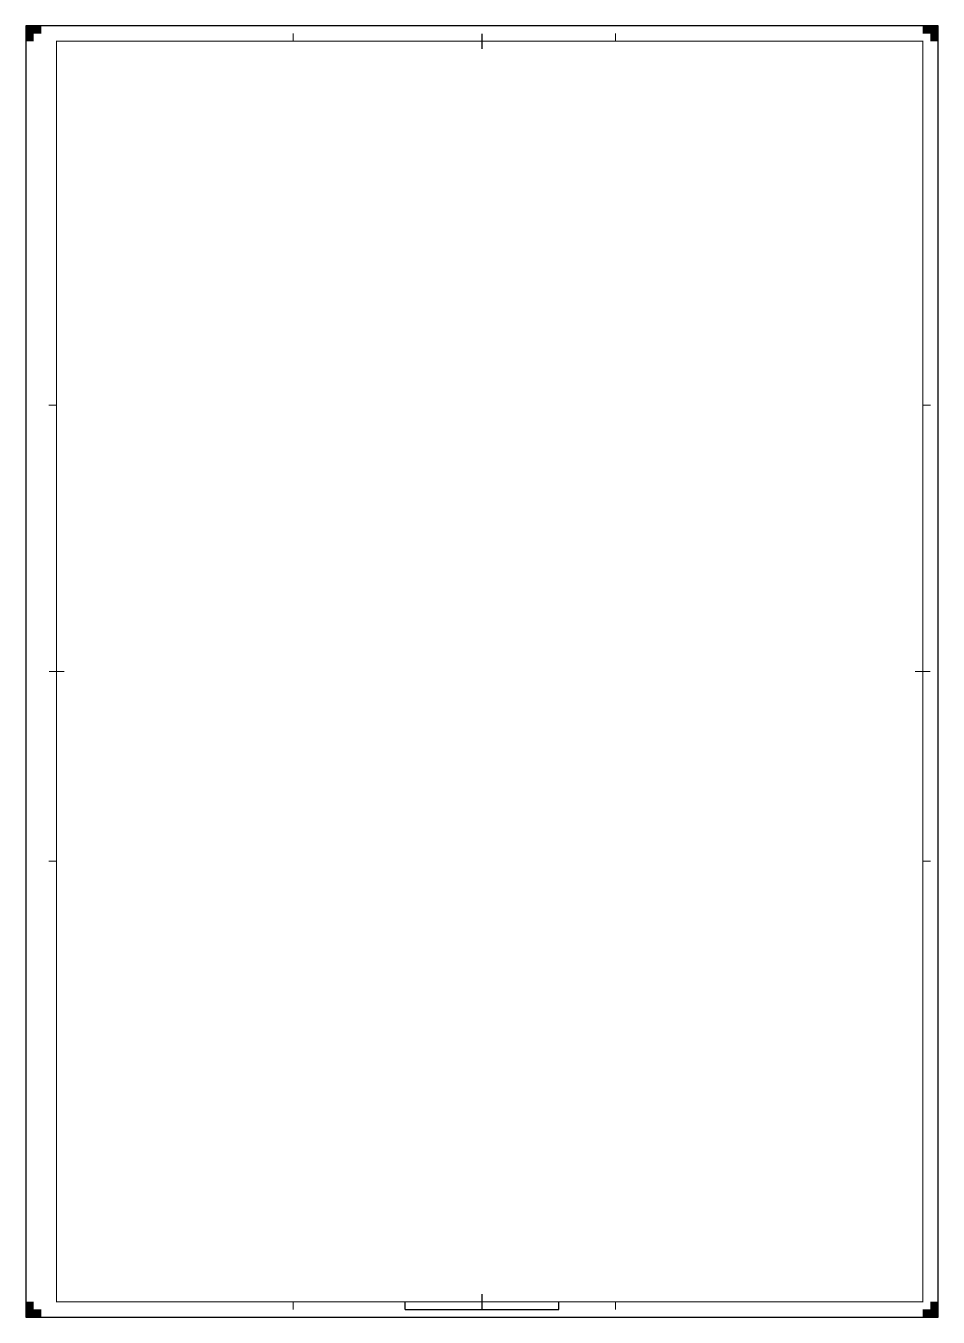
# Model space of a CAD drawing. Extents: x -20 to 574, y -10 to 831.
import ezdxf

# ---------------------------------------------------------------- set-up
doc = ezdxf.new("R2010")
doc.units = 0
for name, color, linetype, lineweight in [('to-xx-kader', 7, 'CONTINUOUS', 25), ('to-xx-snijrand', 7, 'CONTINUOUS', 25), ('to-xx-vouwmerk', 7, 'CONTINUOUS', 18)]:
    doc.layers.add(name, color=color, linetype=linetype, lineweight=lineweight)

msp = doc.modelspace()

# ---------------------------------------------------------------- hatches: boundary and pattern name
at = {"layer": 'to-xx-snijrand'}
for points in [[(-10, 831), (-20, 831), (-20, 821), (-15, 821), (-15, 826), (-10, 826)], [(574, 821), (574, 831), (564, 831), (564, 826), (569, 826), (569, 821)], [(-20, 0), (-20, -10), (-10, -10), (-10, -5), (-15, -5), (-15, 0)], [(564, -10), (574, -10), (574, 0), (569, 0), (569, -5), (564, -5)]]:
    msp.add_hatch(color=256, dxfattribs=at).paths.add_polyline_path(points)

# ---------------------------------------------------------------- linework, layer by layer
at = {"layer": 'to-xx-kader'}
for p, q in [((227, -5), (227, 0)), ((327, -5), (327, 0)), ((227, -5), (327, -5))]:
    msp.add_line(p, q, dxfattribs=at)
at = {"layer": 'to-xx-kader', "const_width": 0.7, "flags": 128}
for points in [[(277, 826), (277, 816)], [(-5, 410.5), (5, 410.5)], [(569, 410.5), (559, 410.5)], [(277, -5), (277, 5)]]:
    msp.add_lwpolyline(points, dxfattribs=at)
at = {"layer": 'to-xx-kader', "const_width": 0.7}
msp.add_lwpolyline([(0, 0), (564, 0), (564, 821), (0, 821)], close=True, dxfattribs=at)
at = {"layer": 'to-xx-snijrand'}
for p, q in [((574, 831), (-20, 831)), ((-20, 831), (-20, -10)), ((574, -10), (574, 831)), ((-20, -10), (574, -10))]:
    msp.add_line(p, q, dxfattribs=at)
at = {"layer": 'to-xx-vouwmerk', "flags": 128}
for points in [[(154, 821), (154, 826)], [(364, 821), (364, 826)], [(0, 584), (-5, 584)], [(564, 584), (569, 584)], [(0, 287), (-5, 287)], [(564, 287), (569, 287)], [(154, 0), (154, -5)], [(364, 0), (364, -5)]]:
    msp.add_lwpolyline(points, dxfattribs=at)

doc.saveas('drawing.dxf')
